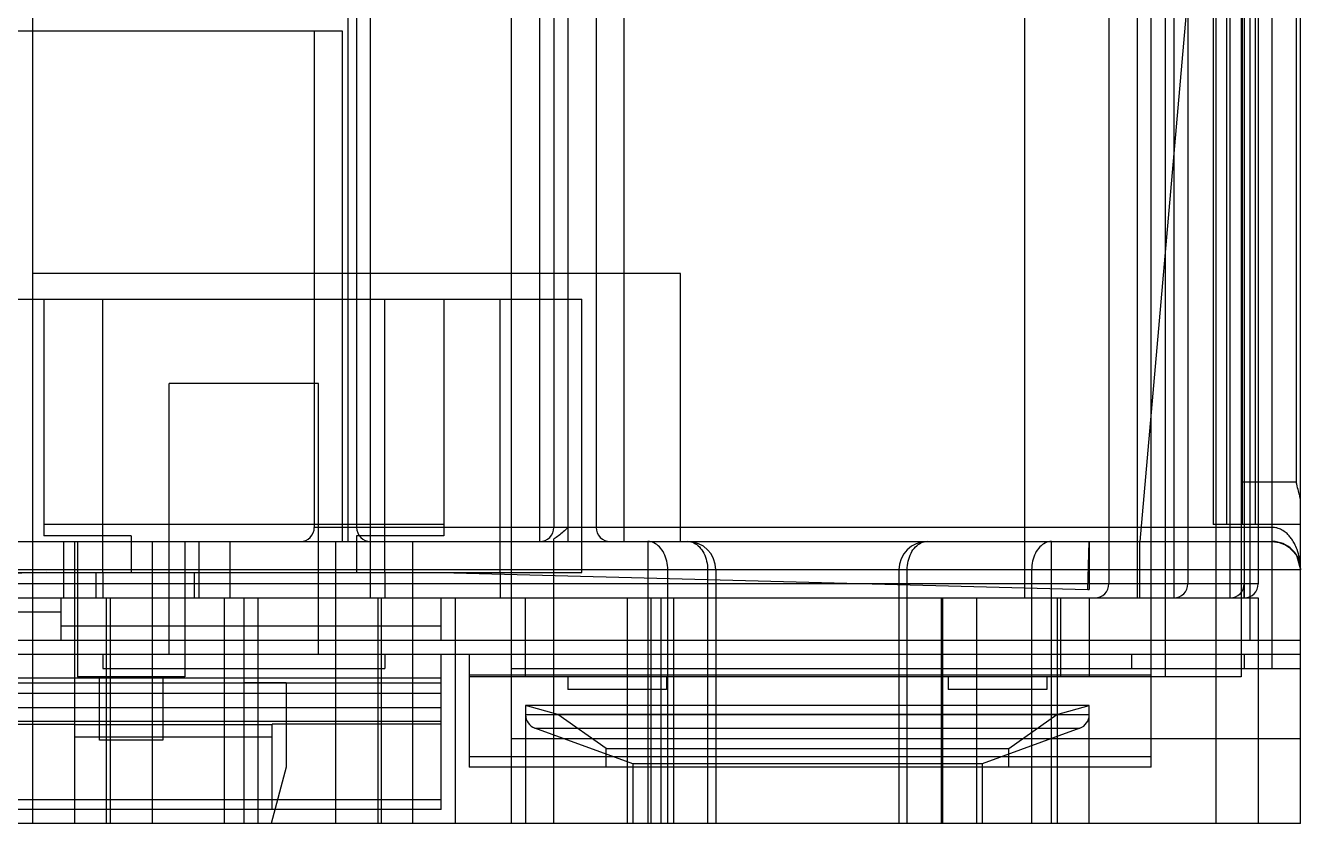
# Model space of a CAD drawing. Header units: millimetres. Extents: x 12 to 87, y 10 to 126.
# Drawn here: x 41.67 to 86.92, y 9.76 to 38.06 of the extents above; entities that cross this region are included whole.
import ezdxf

# ---------------------------------------------------------------- set-up
doc = ezdxf.new("R2010")
doc.units = ezdxf.units.MM
doc.header["$LTSCALE"] = 8.881126
doc.layers.get('0').update_dxf_attribs({"linetype": 'CONTINUOUS'})

msp = doc.modelspace()

# ---------------------------------------------------------------- linework, layer by layer
at = {"color": 7}
for p, q in [((53.118, 19.756), (53.118, 57.356)), ((53.418, 57.356), (53.418, 20.256)), ((53.918, 17.756), (53.918, 57.356)), ((60.918, 57.356), (60.918, 19.756)), ((80.118, 57.356), (80.118, 18.256)), ((81.118, 57.356), (81.118, 17.756)), ((81.618, 15.756), (81.618, 57.356)), ((82.118, 57.356), (82.118, 14.956)), ((83.823, 57.356), (83.823, 20.356)), ((84.286, 57.356), (84.286, 20.356)), ((84.418, 17.756), (84.418, 57.356)), ((84.842, 57.356), (84.842, 20.356)), ((84.918, 57.356), (84.918, 17.756)), ((85.305, 57.356), (85.305, 20.356)), ((85.418, 57.356), (85.418, 18.256)), ((85.918, 15.256), (85.918, 57.356)), ((86.918, 15.756), (86.918, 57.356)), ((41.918, 55.856), (41.918, 9.756)), ((58.918, 9.756), (58.918, 46.346)), ((59.918, 19.756), (59.918, 46.356)), ((82.418, 46.356), (82.418, 17.756)), ((60.418, 45.856), (60.418, 20.256)), ((83.918, 45.387), (83.918, 9.756)), ((82.918, 44.419), (82.918, 18.256)), ((84.818, 44.356), (84.818, 14.956)), ((85.118, 44.356), (85.118, 16.256)), ((86.768, 44.356), (86.768, 21.856)), ((61.918, 44.256), (61.918, 20.256)), ((62.918, 19.756), (62.918, 44.256)), ((83.23, 42.756), (81.218, 19.756)), ((77.118, 39.513), (77.118, 17.756)), ((52.918, 37.856), (34.918, 37.856)), ((51.918, 37.856), (51.918, 20.256)), ((52.918, 19.756), (52.918, 37.856)), ((64.918, 29.256), (41.918, 29.256)), ((64.918, 19.756), (64.918, 29.256)), ((37.418, 28.356), (61.418, 28.356)), ((42.318, 28.356), (42.318, 19.956)), ((44.418, 18.656), (44.418, 28.356)), ((54.418, 18.656), (54.418, 28.356)), ((56.518, 28.356), (56.518, 19.956)), ((58.518, 18.656), (58.518, 28.356)), ((61.418, 18.656), (61.418, 28.356)), ((52.068, 25.356), (46.768, 25.356)), ((46.768, 15.756), (46.768, 25.356)), ((52.068, 15.756), (52.068, 25.356)), ((86.768, 21.856), (84.818, 21.856)), ((56.518, 20.356), (42.318, 20.356)), ((45.418, 19.956), (42.318, 19.956)), ((45.418, 19.956), (45.418, 18.656)), ((85.918, 20.256), (51.918, 20.256)), ((56.518, 19.956), (53.418, 19.956)), ((53.418, 19.956), (53.418, 18.656)), ((86.918, 20.356), (83.823, 20.356)), ((37.418, 19.756), (61.418, 19.756)), ((43.018, 19.756), (43.018, 17.756)), ((43.418, 13.28), (43.418, 19.756)), ((43.518, 19.756), (43.518, 14.956)), ((46.168, 19.756), (46.168, 9.756)), ((47.318, 19.756), (47.318, 14.956)), ((47.818, 19.756), (47.818, 17.756)), ((48.918, 19.756), (48.918, 17.756)), ((52.668, 19.756), (52.668, 9.756)), ((55.418, 9.756), (55.418, 19.756)), ((60.418, 18.551), (60.418, 19.85)), ((61.418, 19.756), (81.618, 19.756)), ((63.754, 19.756), (63.754, 9.756)), ((78.082, 9.756), (78.082, 19.756)), ((79.374, 18.057), (79.418, 19.756)), ((79.418, 19.756), (79.418, 18.056)), ((81.218, 17.756), (81.218, 19.756)), ((81.618, 19.756), (85.918, 19.756)), ((86.918, 18.756), (11.918, 18.756)), ((42.418, 18.656), (19.418, 18.056)), ((37.418, 18.656), (61.418, 18.656)), ((44.168, 18.656), (44.168, 17.756)), ((44.418, 18.656), (44.418, 17.756)), ((47.668, 17.756), (47.668, 18.656)), ((54.418, 18.656), (54.418, 17.756)), ((56.418, 18.656), (79.374, 18.057)), ((58.518, 18.656), (58.518, 17.756)), ((64.461, 9.756), (64.461, 18.756)), ((65.875, 18.756), (65.875, 9.756)), ((66.168, 18.756), (66.168, 9.756)), ((72.668, 18.756), (72.668, 9.756)), ((72.961, 9.756), (72.961, 18.756)), ((77.375, 18.756), (77.375, 9.756)), ((85.418, 18.256), (13.418, 18.256)), ((60.418, 17.756), (60.418, 18.551)), ((84.918, 17.756), (84.918, 18.256)), ((17.218, 17.756), (56.418, 17.756)), ((42.918, 17.756), (42.918, 16.256)), ((44.544, 9.756), (44.544, 17.756)), ((44.668, 17.756), (44.668, 9.756)), ((48.718, 17.756), (48.718, 9.756)), ((49.418, 17.756), (49.418, 9.756)), ((49.918, 17.756), (49.918, 9.756)), ((54.168, 17.756), (54.168, 9.756)), ((54.292, 17.756), (54.292, 9.756)), ((56.418, 17.756), (60.418, 17.756)), ((56.418, 16.256), (56.418, 17.756)), ((56.918, 17.756), (56.918, 9.756)), ((59.418, 14.956), (59.418, 17.756)), ((60.418, 17.756), (81.618, 17.756)), ((60.418, 9.756), (60.418, 17.756)), ((63.018, 17.756), (63.018, 9.756)), ((63.868, 9.756), (63.868, 17.756)), ((64.218, 17.756), (64.218, 9.756)), ((64.668, 17.756), (64.668, 9.756)), ((74.168, 17.756), (74.168, 9.756)), ((74.218, 17.756), (74.218, 9.756)), ((75.418, 17.756), (75.418, 9.756)), ((78.289, 9.756), (78.289, 17.756)), ((78.418, 14.956), (78.418, 17.756)), ((79.374, 18.057), (79.418, 18.056)), ((79.418, 17.756), (79.418, 14.956)), ((81.618, 17.756), (85.418, 17.756)), ((85.418, 17.756), (85.418, 9.756)), ((37.418, 17.256), (42.918, 17.256)), ((56.418, 16.756), (42.918, 16.756)), ((17.218, 16.256), (81.618, 16.256)), ((81.618, 16.256), (86.918, 16.256)), ((11.918, 15.756), (86.918, 15.756)), ((44.418, 15.756), (44.418, 15.256)), ((54.418, 15.756), (54.418, 15.256)), ((56.418, 10.256), (56.418, 15.756)), ((57.418, 15.756), (57.418, 11.756)), ((80.918, 15.756), (80.918, 15.256)), ((81.618, 11.756), (81.618, 15.756)), ((84.918, 15.756), (84.918, 15.256)), ((86.918, 9.756), (86.918, 15.756)), ((47.318, 14.956), (43.518, 14.956)), ((44.293, 12.706), (44.293, 14.956)), ((44.418, 15.256), (54.418, 15.256)), ((46.543, 14.956), (46.543, 12.706)), ((81.618, 15.014), (57.418, 15.014)), ((84.818, 14.956), (57.418, 14.956)), ((58.918, 15.256), (86.918, 15.256)), ((60.918, 14.956), (60.918, 14.506)), ((64.418, 14.956), (64.418, 14.506)), ((74.418, 14.956), (74.418, 14.506)), ((77.918, 14.956), (77.918, 14.506)), ((37.418, 14.919), (56.418, 14.919)), ((56.418, 14.726), (37.418, 14.726)), ((49.418, 14.756), (50.918, 14.756)), ((50.918, 14.756), (50.918, 11.756)), ((64.418, 14.506), (60.918, 14.506)), ((77.918, 14.506), (74.418, 14.506)), ((56.418, 14.364), (37.418, 14.364)), ((37.418, 13.869), (56.418, 13.869)), ((79.418, 13.936), (59.418, 13.936)), ((60.56, 13.615), (59.418, 13.936)), ((59.418, 13.936), (59.418, 9.756)), ((79.418, 13.606), (59.418, 13.606)), ((78.275, 13.615), (60.56, 13.615)), ((62.274, 12.415), (60.56, 13.615)), ((76.562, 12.415), (78.275, 13.615)), ((78.275, 13.615), (79.418, 13.936)), ((79.418, 9.756), (79.418, 13.936)), ((56.418, 13.374), (37.418, 13.374)), ((37.418, 13.28), (43.418, 13.28)), ((43.418, 10.256), (43.418, 13.28)), ((43.418, 13.262), (50.418, 13.262)), ((56.418, 13.28), (50.418, 13.28)), ((50.418, 10.256), (50.418, 13.28)), ((59.747, 13.136), (79.089, 13.136)), ((63.218, 11.872), (59.747, 13.136)), ((79.089, 13.136), (75.618, 11.872)), ((50.418, 12.812), (43.418, 12.812)), ((46.543, 12.706), (44.293, 12.706)), ((86.918, 12.756), (58.918, 12.756)), ((62.274, 12.415), (76.562, 12.415)), ((62.274, 11.756), (62.274, 12.415)), ((76.562, 11.756), (76.562, 12.415)), ((57.418, 12.126), (81.618, 12.126)), ((75.618, 11.872), (63.218, 11.872)), ((63.218, 11.872), (63.218, 9.756)), ((75.618, 11.872), (75.618, 9.756)), ((50.918, 11.756), (50.382, 9.756)), ((81.618, 11.756), (57.418, 11.756)), ((37.418, 10.612), (56.418, 10.612)), ((56.418, 10.256), (37.418, 10.256)), ((43.418, 9.756), (43.418, 10.256)), ((86.918, 9.756), (11.918, 9.756))]:
    msp.add_line(p, q, dxfattribs=at)
for points in [[(85.918, 19.756), (86.164, 19.725), (86.387, 19.639), (86.571, 19.513), (86.716, 19.359), (86.823, 19.18), (86.893, 18.979), (86.918, 18.755)], [(85.918, 19.756), (86.197, 19.716), (86.487, 19.578), (86.774, 19.273), (86.918, 18.756)]]:
    msp.add_lwpolyline(points, dxfattribs=at)
for centre, radius, start, end in [((51.418, 20.256), 0.5, 270.0022, 360), ((53.918, 20.256), 0.5, 180, 270), ((59.918, 20.256), 0.5, 270, 360), ((62.418, 20.256), 0.5, 180, 270.0014), ((65.168, 18.756), 1, 0, 90), ((73.668, 18.756), 1, 90.0007, 180), ((85.918, 18.756), 1, 0, 90.0002), ((79.618, 18.256), 0.5, 270.0021, 360), ((82.418, 18.256), 0.5, 270, 360), ((84.418, 18.256), 0.5, 270, 360), ((84.918, 18.256), 0.5, 270, 360)]:
    msp.add_arc(centre, radius, start, end, dxfattribs=at)
for centre, major_axis, start_param, end_param in [((59.918, 13.606), (0.5, 0), -3.141593, -1.919862), ((78.918, 13.606), (0, 0.5), -2.792527, -1.570796)]:
    msp.add_ellipse(centre, major_axis=major_axis, ratio=1, start_param=start_param, end_param=end_param, dxfattribs=at)
for points, knots in [([(86.918, 21.202), (86.918, 21.265), (86.888, 21.399), (86.829, 21.614), (86.787, 21.77), (86.768, 21.856)], [0, 0, 0, 0, 0.28072, 0.607818, 1, 1, 1, 1]), ([(60.918, 20.256), (60.864, 20.201), (60.758, 20.096), (60.595, 19.956), (60.477, 19.881), (60.418, 19.85)], [0, 0, 0, 0, 0.356901, 0.690303, 1, 1, 1, 1]), ([(86.918, 18.756), (86.918, 18.894), (86.896, 19.136), (86.814, 19.446), (86.717, 19.669), (86.618, 19.831), (86.519, 19.956), (86.403, 20.074), (86.255, 20.168), (86.09, 20.244), (85.973, 20.258), (85.918, 20.256)], [0, 0, 0, 0, 0.209885, 0.365568, 0.484323, 0.576625, 0.652646, 0.726306, 0.82597, 0.916342, 1, 1, 1, 1]), ([(64.461, 18.756), (64.461, 18.859), (64.439, 19.061), (64.342, 19.34), (64.187, 19.567), (63.986, 19.719), (63.828, 19.756), (63.754, 19.756)], [0, 0, 0, 0, 0.229701, 0.45, 0.652071, 0.833318, 1, 1, 1, 1]), ([(65.168, 19.756), (65.243, 19.756), (65.4, 19.719), (65.601, 19.567), (65.756, 19.34), (65.853, 19.061), (65.875, 18.859), (65.875, 18.756)], [0, 0, 0, 0, 0.166675, 0.347917, 0.549988, 0.770291, 1, 1, 1, 1]), ([(72.961, 18.756), (72.961, 18.859), (72.983, 19.061), (73.08, 19.34), (73.235, 19.567), (73.436, 19.719), (73.593, 19.756), (73.668, 19.756)], [0, 0, 0, 0, 0.229701, 0.45, 0.652071, 0.833318, 1, 1, 1, 1]), ([(78.082, 19.756), (78.007, 19.756), (77.85, 19.719), (77.649, 19.567), (77.494, 19.34), (77.397, 19.061), (77.375, 18.859), (77.375, 18.756)], [0, 0, 0, 0, 0.166675, 0.347917, 0.549988, 0.770291, 1, 1, 1, 1])]:
    msp.add_open_spline(points, degree=3, knots=knots, dxfattribs=at)

doc.saveas('drawing.dxf')
